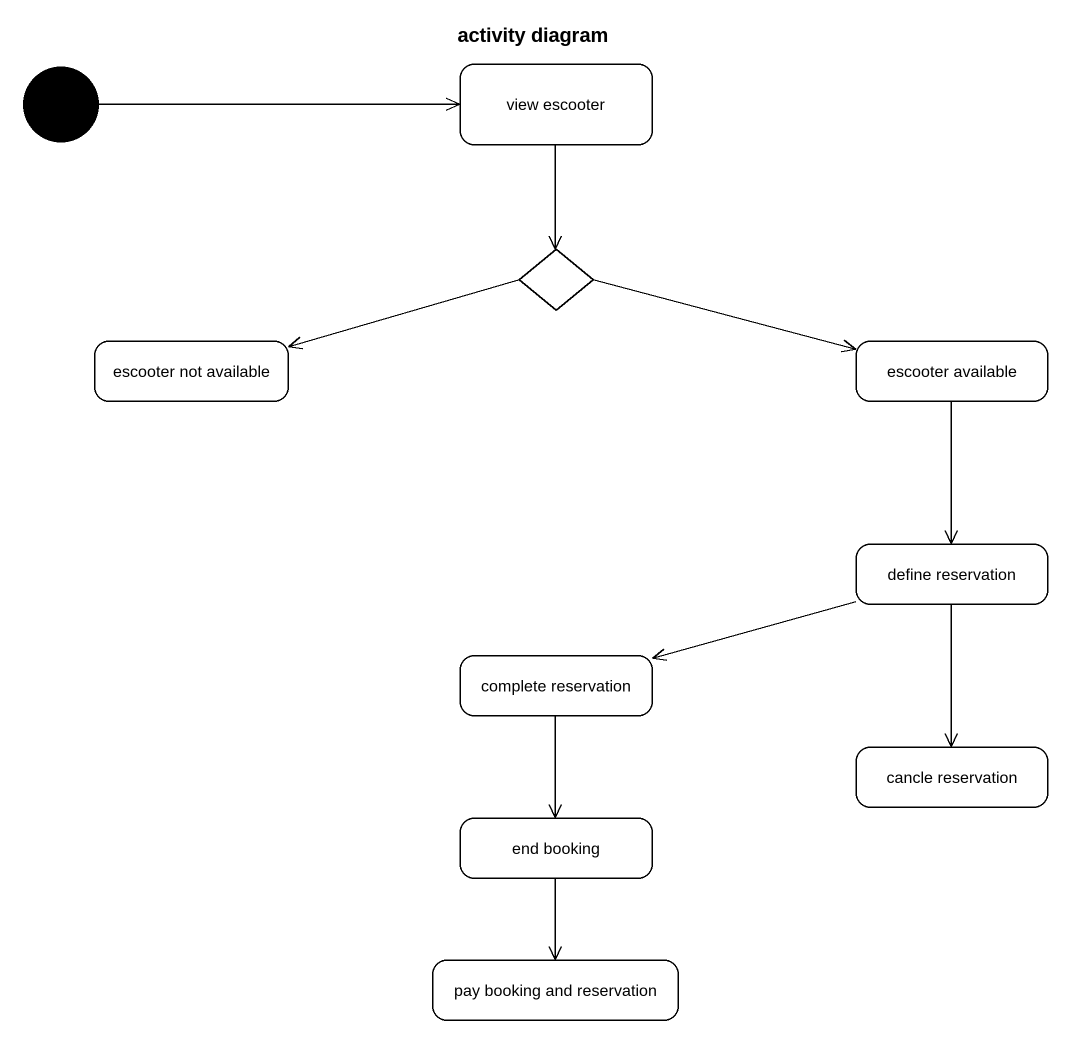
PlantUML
@startuml
title activity diagram
hide empty description
state "view escooter" as view_escooter
state choice1 <<choice>>
state "escooter not available" as escooter_not_available
state "escooter available" as escooter_available
state "define reservation" as define_reservation
state "complete reservation" as complete_reservation
state "cancle reservation" as cancle_reservation
state "end booking" as end_booking
state "pay booking and reservation" as pay_booking_and_reservation
[*] -right-> view_escooter
view_escooter --> choice1
choice1 -left-> escooter_not_available
choice1 -right-> escooter_available
escooter_available --> define_reservation
define_reservation -left-> complete_reservation
define_reservation --> cancle_reservation
complete_reservation --> end_booking
end_booking --> pay_booking_and_reservation
@enduml
